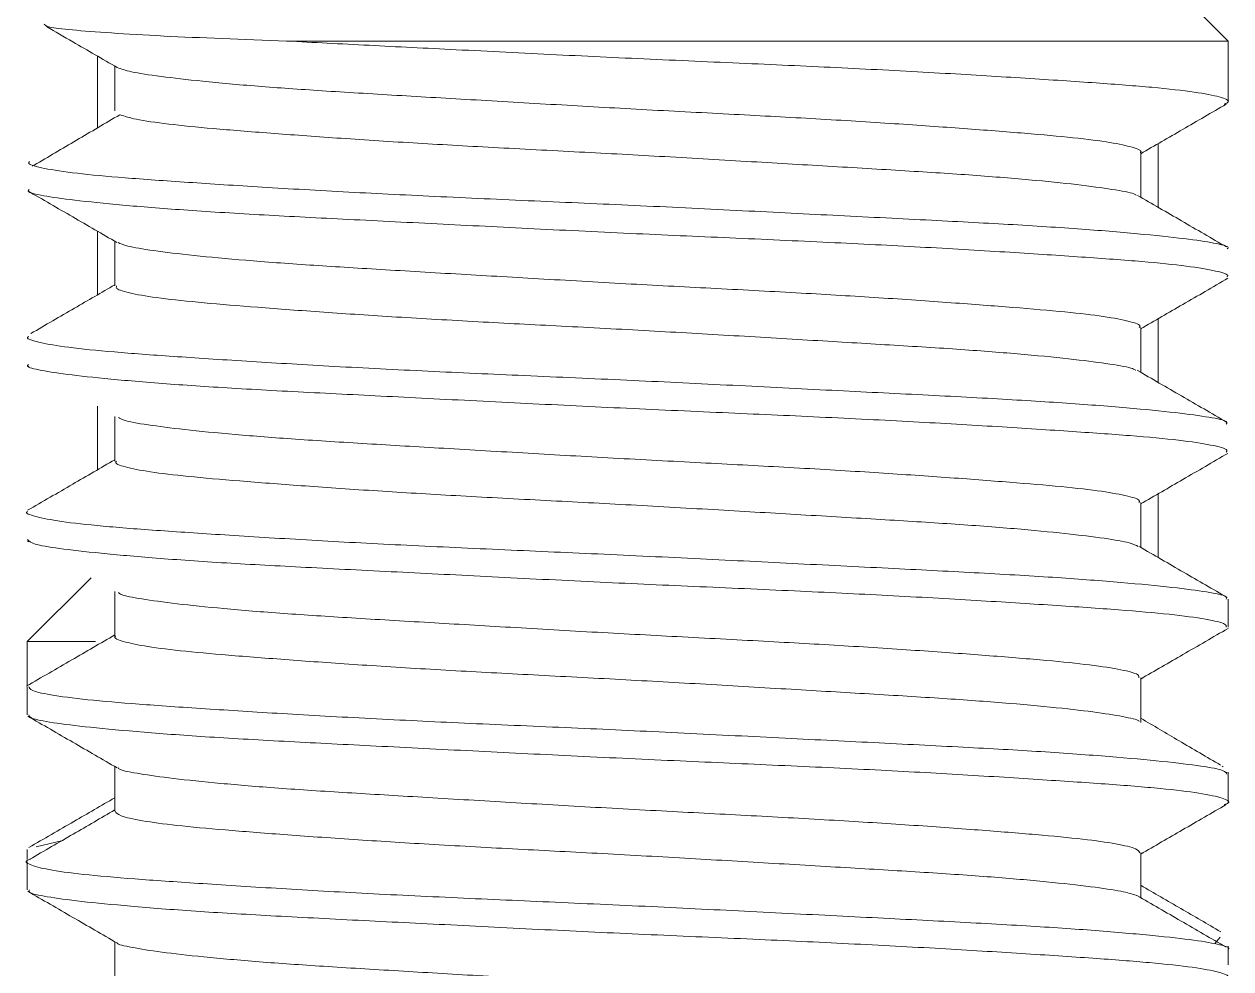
# Model space of a CAD drawing. Extents: x -976302 to -776254, y 5665 to 231437.
# Drawn here: x -798546.8 to -798486.2, y 82167 to 82214.6 of the extents above; entities that cross this region are included whole.
import ezdxf

# ---------------------------------------------------------------- set-up
doc = ezdxf.new("R2010")
doc.units = 0
doc.header["$LTSCALE"] = 1000
doc.header["$MEASUREMENT"] = 0

# ---------------------------------------------------------------- blocks, each defined once
blk = doc.blocks.new('*U19')
at = {"color": 7, "linetype": 'Continuous', "lineweight": 15}
for p, q in [((-15792.638, -17291.184), (-15793.332, -17291.879)), ((-15792.638, -17291.184), (-15793.332, -17291.879)), ((-15793.332, -17291.879), (-15793.332, -17292.483)), ((-15793.332, -17291.879), (-15793.332, -17292.483)), ((-15783.992, -17291.879), (-15793.332, -17291.879)), ((-15782.115, -17292.742), (-15782.115, -17292.028)), ((-15782.115, -17292.742), (-15782.115, -17292.028)), ((-15782.288, -17292.572), (-15782.288, -17292.129)), ((-15782.288, -17292.572), (-15782.288, -17292.129)), ((-15792.638, -17292.897), (-15792.638, -17293.529)), ((-15792.638, -17292.897), (-15792.638, -17293.529)), ((-15792.464, -17292.985), (-15792.464, -17293.428)), ((-15792.464, -17292.985), (-15792.464, -17293.428)), ((-15781.469, -17293.121), (-15781.482, -17293.114)), ((-15781.469, -17293.121), (-15781.482, -17293.114)), ((-15782.115, -17294.399), (-15782.115, -17293.765)), ((-15782.115, -17294.399), (-15782.115, -17293.765)), ((-15782.288, -17294.309), (-15782.288, -17293.866)), ((-15782.288, -17294.309), (-15782.288, -17293.866)), ((-15792.638, -17294.634), (-15792.638, -17295.266)), ((-15792.638, -17294.634), (-15792.638, -17295.266)), ((-15792.464, -17294.722), (-15792.464, -17295.166)), ((-15792.464, -17294.722), (-15792.464, -17295.166)), ((-15781.437, -17295.11), (-15781.423, -17295.102)), ((-15781.437, -17295.11), (-15781.423, -17295.102)), ((-15782.115, -17296.134), (-15782.115, -17295.503)), ((-15782.115, -17296.134), (-15782.115, -17295.503)), ((-15782.288, -17296.046), (-15782.288, -17295.603)), ((-15782.288, -17296.046), (-15782.288, -17295.603)), ((-15792.638, -17296.371), (-15792.638, -17297.003)), ((-15792.638, -17296.371), (-15792.638, -17297.003)), ((-15792.464, -17296.459), (-15792.464, -17296.903)), ((-15792.464, -17296.459), (-15792.464, -17296.903)), ((-15781.436, -17296.847), (-15781.422, -17296.838)), ((-15781.436, -17296.847), (-15781.422, -17296.838)), ((-15781.42, -17297.838), (-15782.053, -17297.204)), ((-15781.42, -17297.838), (-15782.053, -17297.204)), ((-15793.332, -17297.417), (-15793.332, -17297.695)), ((-15793.332, -17297.417), (-15793.332, -17297.695)), ((-15782.288, -17297.783), (-15782.288, -17297.34)), ((-15782.288, -17297.783), (-15782.288, -17297.34)), ((-15782.098, -17297.838), (-15781.42, -17297.838)), ((-15781.42, -17298.275), (-15781.42, -17297.838)), ((-15781.42, -17298.275), (-15781.42, -17297.838)), ((-15792.464, -17298.197), (-15792.464, -17298.64)), ((-15792.464, -17298.197), (-15792.464, -17298.64)), ((-15792.464, -17298.209), (-15792.464, -17298.531)), ((-15792.464, -17298.209), (-15792.464, -17298.531)), ((-15781.42, -17298.563), (-15781.42, -17298.285)), ((-15781.42, -17298.563), (-15781.42, -17298.285)), ((-15793.271, -17299.073), (-15793.283, -17299.08)), ((-15793.271, -17299.073), (-15793.283, -17299.08)), ((-15782.288, -17299.52), (-15782.288, -17299.078)), ((-15782.288, -17299.52), (-15782.288, -17299.078)), ((-15793.333, -17299.134), (-15793.333, -17299.309)), ((-15793.333, -17299.134), (-15793.333, -17299.309)), ((-15793.332, -17299.154), (-15793.332, -17299.432)), ((-15793.332, -17299.154), (-15793.332, -17299.432)), ((-15793.317, -17299.134), (-15793.32, -17299.136)), ((-15793.317, -17299.134), (-15793.32, -17299.136)), ((-15781.758, -17299.816), (-15781.508, -17299.873)), ((-15781.758, -17299.816), (-15781.508, -17299.873)), ((-15792.464, -17299.934), (-15792.464, -17300.378)), ((-15792.464, -17299.934), (-15792.464, -17300.378)), ((-15792.464, -17299.946), (-15792.464, -17300.267)), ((-15792.464, -17299.946), (-15792.464, -17300.267)), ((-15781.42, -17299.999), (-15781.42, -17299.9)), ((-15781.42, -17299.999), (-15781.42, -17299.9)), ((-15781.42, -17300.301), (-15781.42, -17300.022)), ((-15781.42, -17300.301), (-15781.42, -17300.022)), ((-15793.252, -17300.77), (-15793.204, -17300.829)), ((-15793.252, -17300.77), (-15793.204, -17300.829)), ((-15793.333, -17300.86), (-15793.333, -17301.046)), ((-15793.333, -17300.86), (-15793.333, -17301.046)), ((-15782.288, -17301.258), (-15782.288, -17300.815)), ((-15782.288, -17301.258), (-15782.288, -17300.815))]:
    blk.add_line(p, q, dxfattribs=at)
for points, knots in [([(-15783.992, -17291.879), (-15783.559, -17291.863), (-15782.879, -17291.838), (-15782.229, -17291.798), (-15781.845, -17291.769), (-15781.608, -17291.741), (-15781.595, -17291.721), (-15781.588, -17291.712)], [0, 0, 0, 0, 0.300337, 0.47242, 0.649418, 0.822754, 1, 1, 1, 1]), ([(-15783.992, -17291.879), (-15783.559, -17291.863), (-15782.879, -17291.838), (-15782.229, -17291.798), (-15781.845, -17291.769), (-15781.608, -17291.741), (-15781.595, -17291.721), (-15781.588, -17291.712)], [0, 0, 0, 0, 0.300337, 0.47242, 0.649418, 0.822754, 1, 1, 1, 1]), ([(-15782.311, -17292.142), (-15782.165, -17292.057), (-15781.931, -17291.922), (-15781.697, -17291.786), (-15781.61, -17291.735)], [0, 0, 0, 0, 0.6254405, 1, 1, 1, 1]), ([(-15782.311, -17292.142), (-15782.165, -17292.057), (-15781.931, -17291.922), (-15781.697, -17291.786), (-15781.61, -17291.735)], [0, 0, 0, 0, 0.6254405, 1, 1, 1, 1]), ([(-15793.293, -17292.505), (-15793.31, -17292.498), (-15793.363, -17292.475), (-15793.268, -17292.434), (-15793.019, -17292.385), (-15792.604, -17292.338), (-15792.037, -17292.295), (-15791.344, -17292.249), (-15790.531, -17292.199), (-15789.635, -17292.151), (-15788.667, -17292.106), (-15787.671, -17292.063), (-15786.658, -17292.015), (-15785.697, -17291.966), (-15784.79, -17291.921), (-15784.26, -17291.893), (-15783.992, -17291.879)], [0, 0, 0, 0, 0.03604, 0.111967, 0.185757, 0.261686, 0.335485, 0.411425, 0.485213, 0.561139, 0.634945, 0.710892, 0.784679, 0.860604, 0.929439, 1, 1, 1, 1]), ([(-15793.293, -17292.505), (-15793.31, -17292.498), (-15793.363, -17292.475), (-15793.268, -17292.434), (-15793.019, -17292.385), (-15792.604, -17292.338), (-15792.037, -17292.295), (-15791.344, -17292.249), (-15790.531, -17292.199), (-15789.635, -17292.151), (-15788.667, -17292.106), (-15787.671, -17292.063), (-15786.658, -17292.015), (-15785.697, -17291.966), (-15784.79, -17291.921), (-15784.26, -17291.893), (-15783.992, -17291.879)], [0, 0, 0, 0, 0.03604, 0.111967, 0.185757, 0.261686, 0.335485, 0.411425, 0.485213, 0.561139, 0.634945, 0.710892, 0.784679, 0.860604, 0.929439, 1, 1, 1, 1]), ([(-15792.46, -17292.985), (-15792.461, -17292.984), (-15792.485, -17292.968), (-15792.395, -17292.933), (-15792.181, -17292.884), (-15791.816, -17292.838), (-15791.326, -17292.794), (-15790.727, -17292.748), (-15790.027, -17292.698), (-15789.258, -17292.651), (-15788.428, -17292.606), (-15787.576, -17292.562), (-15786.71, -17292.513), (-15785.872, -17292.464), (-15785.068, -17292.417), (-15784.337, -17292.373), (-15783.687, -17292.328), (-15783.146, -17292.278), (-15782.724, -17292.23), (-15782.429, -17292.185), (-15782.351, -17292.156), (-15782.312, -17292.142)], [0, 0, 0, 0, 0.003469, 0.059689, 0.114328, 0.170552, 0.225196, 0.281426, 0.336062, 0.392282, 0.446933, 0.503169, 0.557803, 0.614021, 0.668671, 0.724906, 0.779544, 0.835766, 0.890407, 0.946633, 1, 1, 1, 1]), ([(-15792.46, -17292.985), (-15792.461, -17292.984), (-15792.485, -17292.968), (-15792.395, -17292.933), (-15792.181, -17292.884), (-15791.816, -17292.838), (-15791.326, -17292.794), (-15790.727, -17292.748), (-15790.027, -17292.698), (-15789.258, -17292.651), (-15788.428, -17292.606), (-15787.576, -17292.562), (-15786.71, -17292.513), (-15785.872, -17292.464), (-15785.068, -17292.417), (-15784.337, -17292.373), (-15783.687, -17292.328), (-15783.146, -17292.278), (-15782.724, -17292.23), (-15782.429, -17292.185), (-15782.351, -17292.156), (-15782.312, -17292.142)], [0, 0, 0, 0, 0.003469, 0.059689, 0.114328, 0.170552, 0.225196, 0.281426, 0.336062, 0.392282, 0.446933, 0.503169, 0.557803, 0.614021, 0.668671, 0.724906, 0.779544, 0.835766, 0.890407, 0.946633, 1, 1, 1, 1]), ([(-15793.313, -17292.505), (-15793.169, -17292.589), (-15792.886, -17292.753), (-15792.603, -17292.917), (-15792.464, -17292.997)], [0, 0, 0, 0, 0.509786, 1, 1, 1, 1]), ([(-15793.313, -17292.505), (-15793.169, -17292.589), (-15792.886, -17292.753), (-15792.603, -17292.917), (-15792.464, -17292.997)], [0, 0, 0, 0, 0.509786, 1, 1, 1, 1]), ([(-15782.342, -17292.611), (-15782.387, -17292.626), (-15782.483, -17292.657), (-15782.801, -17292.703), (-15783.249, -17292.748), (-15783.813, -17292.792), (-15784.483, -17292.842), (-15785.229, -17292.89), (-15786.043, -17292.936), (-15786.888, -17292.979), (-15787.754, -17293.026), (-15788.602, -17293.076), (-15789.423, -17293.124), (-15790.178, -17293.169), (-15790.86, -17293.213), (-15791.436, -17293.261), (-15791.905, -17293.31), (-15792.228, -17293.357), (-15792.4, -17293.389), (-15792.417, -17293.407), (-15792.42, -17293.41)], [0, 0, 0, 0, 0.053137, 0.1123935, 0.1699958, 0.2292694, 0.2868571, 0.3461137, 0.4037183, 0.4629946, 0.5205807, 0.5798364, 0.6374331, 0.6967004, 0.7542924, 0.8135548, 0.871145, 0.9304045, 0.9880028, 1, 1, 1, 1]), ([(-15782.342, -17292.611), (-15782.387, -17292.626), (-15782.483, -17292.657), (-15782.801, -17292.703), (-15783.249, -17292.748), (-15783.813, -17292.792), (-15784.483, -17292.842), (-15785.229, -17292.89), (-15786.043, -17292.936), (-15786.888, -17292.979), (-15787.754, -17293.026), (-15788.602, -17293.076), (-15789.423, -17293.124), (-15790.178, -17293.169), (-15790.86, -17293.213), (-15791.436, -17293.261), (-15791.905, -17293.31), (-15792.228, -17293.357), (-15792.4, -17293.389), (-15792.417, -17293.407), (-15792.42, -17293.41)], [0, 0, 0, 0, 0.053137, 0.1123935, 0.1699958, 0.2292694, 0.2868571, 0.3461137, 0.4037183, 0.4629946, 0.5205807, 0.5798364, 0.6374331, 0.6967004, 0.7542924, 0.8135548, 0.871145, 0.9304045, 0.9880028, 1, 1, 1, 1]), ([(-15781.488, -17293.11), (-15781.628, -17293.028), (-15781.911, -17292.861), (-15782.194, -17292.695), (-15782.337, -17292.611)], [0, 0, 0, 0, 0.494327, 1, 1, 1, 1]), ([(-15781.488, -17293.11), (-15781.628, -17293.028), (-15781.911, -17292.861), (-15782.194, -17292.695), (-15782.337, -17292.611)], [0, 0, 0, 0, 0.494327, 1, 1, 1, 1]), ([(-15781.441, -17293.073), (-15781.436, -17293.08), (-15781.42, -17293.102), (-15781.573, -17293.144), (-15781.887, -17293.191), (-15782.372, -17293.237), (-15782.991, -17293.28), (-15783.742, -17293.329), (-15784.588, -17293.378), (-15785.522, -17293.424), (-15786.5, -17293.468), (-15787.513, -17293.513), (-15788.511, -17293.562), (-15789.487, -17293.612), (-15790.394, -17293.657), (-15791.223, -17293.701), (-15791.936, -17293.747), (-15792.524, -17293.798), (-15792.965, -17293.845), (-15793.235, -17293.89), (-15793.351, -17293.92), (-15793.325, -17293.939), (-15793.321, -17293.942)], [0, 0, 0, 0, 0.023776, 0.07675, 0.13126, 0.184251, 0.238779, 0.291756, 0.346268, 0.399256, 0.45378, 0.506756, 0.561267, 0.614247, 0.668762, 0.721744, 0.776264, 0.82924, 0.883752, 0.93674, 0.991265, 1, 1, 1, 1]), ([(-15781.441, -17293.073), (-15781.436, -17293.08), (-15781.42, -17293.102), (-15781.573, -17293.144), (-15781.887, -17293.191), (-15782.372, -17293.237), (-15782.991, -17293.28), (-15783.742, -17293.329), (-15784.588, -17293.378), (-15785.522, -17293.424), (-15786.5, -17293.468), (-15787.513, -17293.513), (-15788.511, -17293.562), (-15789.487, -17293.612), (-15790.394, -17293.657), (-15791.223, -17293.701), (-15791.936, -17293.747), (-15792.524, -17293.798), (-15792.965, -17293.845), (-15793.235, -17293.89), (-15793.351, -17293.92), (-15793.325, -17293.939), (-15793.321, -17293.942)], [0, 0, 0, 0, 0.023776, 0.07675, 0.13126, 0.184251, 0.238779, 0.291756, 0.346268, 0.399256, 0.45378, 0.506756, 0.561267, 0.614247, 0.668762, 0.721744, 0.776264, 0.82924, 0.883752, 0.93674, 0.991265, 1, 1, 1, 1]), ([(-15793.317, -17294.22), (-15793.322, -17294.217), (-15793.347, -17294.198), (-15793.224, -17294.16), (-15792.947, -17294.112), (-15792.494, -17294.066), (-15791.904, -17294.023), (-15791.178, -17293.975), (-15790.352, -17293.926), (-15789.432, -17293.879), (-15788.463, -17293.835), (-15787.454, -17293.791), (-15786.452, -17293.742), (-15785.467, -17293.692), (-15784.545, -17293.646), (-15783.695, -17293.602), (-15782.958, -17293.556), (-15782.34, -17293.506), (-15781.868, -17293.458), (-15781.56, -17293.413), (-15781.416, -17293.38), (-15781.434, -17293.357), (-15781.439, -17293.351)], [0, 0, 0, 0, 0.012376, 0.065351, 0.11986, 0.172852, 0.227382, 0.280358, 0.334871, 0.387856, 0.442378, 0.495355, 0.549868, 0.602845, 0.657357, 0.710343, 0.764865, 0.817842, 0.872353, 0.925343, 0.97987, 1, 1, 1, 1]), ([(-15793.317, -17294.22), (-15793.322, -17294.217), (-15793.347, -17294.198), (-15793.224, -17294.16), (-15792.947, -17294.112), (-15792.494, -17294.066), (-15791.904, -17294.023), (-15791.178, -17293.975), (-15790.352, -17293.926), (-15789.432, -17293.879), (-15788.463, -17293.835), (-15787.454, -17293.791), (-15786.452, -17293.742), (-15785.467, -17293.692), (-15784.545, -17293.646), (-15783.695, -17293.602), (-15782.958, -17293.556), (-15782.34, -17293.506), (-15781.868, -17293.458), (-15781.56, -17293.413), (-15781.416, -17293.38), (-15781.434, -17293.357), (-15781.439, -17293.351)], [0, 0, 0, 0, 0.012376, 0.065351, 0.11986, 0.172852, 0.227382, 0.280358, 0.334871, 0.387856, 0.442378, 0.495355, 0.549868, 0.602845, 0.657357, 0.710343, 0.764865, 0.817842, 0.872353, 0.925343, 0.97987, 1, 1, 1, 1]), ([(-15782.309, -17293.878), (-15782.163, -17293.793), (-15781.868, -17293.622), (-15781.573, -17293.451), (-15781.424, -17293.365)], [0, 0, 0, 0, 0.495038, 1, 1, 1, 1]), ([(-15782.309, -17293.878), (-15782.163, -17293.793), (-15781.868, -17293.622), (-15781.573, -17293.451), (-15781.424, -17293.365)], [0, 0, 0, 0, 0.495038, 1, 1, 1, 1]), ([(-15792.432, -17293.41), (-15792.578, -17293.494), (-15792.872, -17293.665), (-15793.167, -17293.836), (-15793.316, -17293.922)], [0, 0, 0, 0, 0.494809, 1, 1, 1, 1]), ([(-15792.432, -17293.41), (-15792.578, -17293.494), (-15792.872, -17293.665), (-15793.167, -17293.836), (-15793.316, -17293.922)], [0, 0, 0, 0, 0.494809, 1, 1, 1, 1]), ([(-15792.449, -17294.722), (-15792.453, -17294.718), (-15792.474, -17294.698), (-15792.364, -17294.66), (-15792.121, -17294.612), (-15791.728, -17294.566), (-15791.219, -17294.523), (-15790.594, -17294.475), (-15789.884, -17294.426), (-15789.096, -17294.379), (-15788.266, -17294.335), (-15787.403, -17294.29), (-15786.547, -17294.241), (-15785.707, -17294.192), (-15784.922, -17294.146), (-15784.2, -17294.101), (-15783.575, -17294.056), (-15783.051, -17294.006), (-15782.659, -17293.958), (-15782.401, -17293.916), (-15782.345, -17293.89), (-15782.32, -17293.878)], [0, 0, 0, 0, 0.015072, 0.069613, 0.125735, 0.180297, 0.236443, 0.290987, 0.347113, 0.401668, 0.457806, 0.51235, 0.568475, 0.623022, 0.679149, 0.733703, 0.78984, 0.844384, 0.900508, 0.955068, 1, 1, 1, 1]), ([(-15792.449, -17294.722), (-15792.453, -17294.718), (-15792.474, -17294.698), (-15792.364, -17294.66), (-15792.121, -17294.612), (-15791.728, -17294.566), (-15791.219, -17294.523), (-15790.594, -17294.475), (-15789.884, -17294.426), (-15789.096, -17294.379), (-15788.266, -17294.335), (-15787.403, -17294.29), (-15786.547, -17294.241), (-15785.707, -17294.192), (-15784.922, -17294.146), (-15784.2, -17294.101), (-15783.575, -17294.056), (-15783.051, -17294.006), (-15782.659, -17293.958), (-15782.401, -17293.916), (-15782.345, -17293.89), (-15782.32, -17293.878)], [0, 0, 0, 0, 0.015072, 0.069613, 0.125735, 0.180297, 0.236443, 0.290987, 0.347113, 0.401668, 0.457806, 0.51235, 0.568475, 0.623022, 0.679149, 0.733703, 0.78984, 0.844384, 0.900508, 0.955068, 1, 1, 1, 1]), ([(-15793.329, -17294.233), (-15793.18, -17294.32), (-15792.891, -17294.487), (-15792.603, -17294.654), (-15792.464, -17294.735)], [0, 0, 0, 0, 0.517052, 1, 1, 1, 1]), ([(-15793.329, -17294.233), (-15793.18, -17294.32), (-15792.891, -17294.487), (-15792.603, -17294.654), (-15792.464, -17294.735)], [0, 0, 0, 0, 0.517052, 1, 1, 1, 1]), ([(-15782.306, -17294.309), (-15782.303, -17294.317), (-15782.295, -17294.341), (-15782.44, -17294.384), (-15782.727, -17294.431), (-15783.15, -17294.476), (-15783.696, -17294.521), (-15784.342, -17294.569), (-15785.08, -17294.618), (-15785.877, -17294.664), (-15786.724, -17294.708), (-15787.582, -17294.753), (-15788.441, -17294.803), (-15789.263, -17294.852), (-15790.038, -17294.898), (-15790.731, -17294.941), (-15791.334, -17294.989), (-15791.821, -17295.038), (-15792.177, -17295.085), (-15792.377, -17295.12), (-15792.406, -17295.141), (-15792.414, -17295.147)], [0, 0, 0, 0, 0.0297082, 0.0862917, 0.1412929, 0.1978896, 0.2528837, 0.3094728, 0.3644669, 0.4210554, 0.4760548, 0.5326498, 0.5876384, 0.6442203, 0.6992298, 0.7558357, 0.8108271, 0.8674126, 0.9224145, 0.9790122, 1, 1, 1, 1]), ([(-15782.306, -17294.309), (-15782.303, -17294.317), (-15782.295, -17294.341), (-15782.44, -17294.384), (-15782.727, -17294.431), (-15783.15, -17294.476), (-15783.696, -17294.521), (-15784.342, -17294.569), (-15785.08, -17294.618), (-15785.877, -17294.664), (-15786.724, -17294.708), (-15787.582, -17294.753), (-15788.441, -17294.803), (-15789.263, -17294.852), (-15790.038, -17294.898), (-15790.731, -17294.941), (-15791.334, -17294.989), (-15791.821, -17295.038), (-15792.177, -17295.085), (-15792.377, -17295.12), (-15792.406, -17295.141), (-15792.414, -17295.147)], [0, 0, 0, 0, 0.0297082, 0.0862917, 0.1412929, 0.1978896, 0.2528837, 0.3094728, 0.3644669, 0.4210554, 0.4760548, 0.5326498, 0.5876384, 0.6442203, 0.6992298, 0.7558357, 0.8108271, 0.8674126, 0.9224145, 0.9790122, 1, 1, 1, 1]), ([(-15781.456, -17294.781), (-15781.6, -17294.697), (-15781.878, -17294.536), (-15782.155, -17294.375), (-15782.288, -17294.298)], [0, 0, 0, 0, 0.520808, 1, 1, 1, 1]), ([(-15781.456, -17294.781), (-15781.6, -17294.697), (-15781.878, -17294.536), (-15782.155, -17294.375), (-15782.288, -17294.298)], [0, 0, 0, 0, 0.520808, 1, 1, 1, 1]), ([(-15781.434, -17294.81), (-15781.429, -17294.814), (-15781.405, -17294.832), (-15781.527, -17294.87), (-15781.807, -17294.919), (-15782.256, -17294.964), (-15782.852, -17295.008), (-15783.571, -17295.055), (-15784.406, -17295.105), (-15785.317, -17295.152), (-15786.295, -17295.196), (-15787.295, -17295.24), (-15788.306, -17295.289), (-15789.282, -17295.339), (-15790.213, -17295.385), (-15791.054, -17295.429), (-15791.799, -17295.475), (-15792.41, -17295.524), (-15792.886, -17295.573), (-15793.191, -17295.617), (-15793.336, -17295.651), (-15793.317, -17295.673), (-15793.312, -17295.679)], [0, 0, 0, 0, 0.011689, 0.0662, 0.119181, 0.173697, 0.226679, 0.281197, 0.334174, 0.388686, 0.441674, 0.496198, 0.549173, 0.603684, 0.656673, 0.711201, 0.764178, 0.818691, 0.871673, 0.926191, 0.97917, 1, 1, 1, 1]), ([(-15781.434, -17294.81), (-15781.429, -17294.814), (-15781.405, -17294.832), (-15781.527, -17294.87), (-15781.807, -17294.919), (-15782.256, -17294.964), (-15782.852, -17295.008), (-15783.571, -17295.055), (-15784.406, -17295.105), (-15785.317, -17295.152), (-15786.295, -17295.196), (-15787.295, -17295.24), (-15788.306, -17295.289), (-15789.282, -17295.339), (-15790.213, -17295.385), (-15791.054, -17295.429), (-15791.799, -17295.475), (-15792.41, -17295.524), (-15792.886, -17295.573), (-15793.191, -17295.617), (-15793.336, -17295.651), (-15793.317, -17295.673), (-15793.312, -17295.679)], [0, 0, 0, 0, 0.011689, 0.0662, 0.119181, 0.173697, 0.226679, 0.281197, 0.334174, 0.388686, 0.441674, 0.496198, 0.549173, 0.603684, 0.656673, 0.711201, 0.764178, 0.818691, 0.871673, 0.926191, 0.97917, 1, 1, 1, 1]), ([(-15793.312, -17295.957), (-15793.317, -17295.951), (-15793.333, -17295.929), (-15793.181, -17295.887), (-15792.863, -17295.839), (-15792.384, -17295.794), (-15791.759, -17295.751), (-15791.015, -17295.702), (-15790.161, -17295.653), (-15789.236, -17295.607), (-15788.249, -17295.563), (-15787.246, -17295.518), (-15786.238, -17295.468), (-15785.271, -17295.419), (-15784.355, -17295.373), (-15783.533, -17295.33), (-15782.814, -17295.283), (-15782.231, -17295.233), (-15781.786, -17295.186), (-15781.518, -17295.141), (-15781.402, -17295.111), (-15781.428, -17295.092), (-15781.432, -17295.089)], [0, 0, 0, 0, 0.022938, 0.077449, 0.130432, 0.184951, 0.237931, 0.292447, 0.345424, 0.399938, 0.452922, 0.507444, 0.560418, 0.614928, 0.667919, 0.722449, 0.775425, 0.829938, 0.882922, 0.937443, 0.99042, 1, 1, 1, 1]), ([(-15793.312, -17295.957), (-15793.317, -17295.951), (-15793.333, -17295.929), (-15793.181, -17295.887), (-15792.863, -17295.839), (-15792.384, -17295.794), (-15791.759, -17295.751), (-15791.015, -17295.702), (-15790.161, -17295.653), (-15789.236, -17295.607), (-15788.249, -17295.563), (-15787.246, -17295.518), (-15786.238, -17295.468), (-15785.271, -17295.419), (-15784.355, -17295.373), (-15783.533, -17295.33), (-15782.814, -17295.283), (-15782.231, -17295.233), (-15781.786, -17295.186), (-15781.518, -17295.141), (-15781.402, -17295.111), (-15781.428, -17295.092), (-15781.432, -17295.089)], [0, 0, 0, 0, 0.022938, 0.077449, 0.130432, 0.184951, 0.237931, 0.292447, 0.345424, 0.399938, 0.452922, 0.507444, 0.560418, 0.614928, 0.667919, 0.722449, 0.775425, 0.829938, 0.882922, 0.937443, 0.99042, 1, 1, 1, 1]), ([(-15792.43, -17295.146), (-15792.576, -17295.231), (-15792.871, -17295.402), (-15793.167, -17295.573), (-15793.316, -17295.66)], [0, 0, 0, 0, 0.494715, 1, 1, 1, 1]), ([(-15792.43, -17295.146), (-15792.576, -17295.231), (-15792.871, -17295.402), (-15793.167, -17295.573), (-15793.316, -17295.66)], [0, 0, 0, 0, 0.494715, 1, 1, 1, 1]), ([(-15792.446, -17296.459), (-15792.45, -17296.452), (-15792.462, -17296.429), (-15792.329, -17296.388), (-15792.053, -17296.34), (-15791.64, -17296.295), (-15791.103, -17296.251), (-15790.464, -17296.203), (-15789.732, -17296.154), (-15788.94, -17296.107), (-15788.095, -17296.063), (-15787.238, -17296.018), (-15786.377, -17295.968), (-15785.552, -17295.92), (-15784.772, -17295.874), (-15784.072, -17295.83), (-15783.461, -17295.783), (-15782.965, -17295.734), (-15782.597, -17295.686), (-15782.376, -17295.648), (-15782.339, -17295.624), (-15782.325, -17295.615)], [0, 0, 0, 0, 0.025116, 0.081228, 0.135769, 0.191892, 0.246428, 0.302545, 0.35708, 0.413196, 0.467737, 0.523861, 0.578391, 0.634501, 0.689052, 0.745185, 0.799718, 0.855831, 0.910373, 0.966498, 1, 1, 1, 1]), ([(-15792.446, -17296.459), (-15792.45, -17296.452), (-15792.462, -17296.429), (-15792.329, -17296.388), (-15792.053, -17296.34), (-15791.64, -17296.295), (-15791.103, -17296.251), (-15790.464, -17296.203), (-15789.732, -17296.154), (-15788.94, -17296.107), (-15788.095, -17296.063), (-15787.238, -17296.018), (-15786.377, -17295.968), (-15785.552, -17295.92), (-15784.772, -17295.874), (-15784.072, -17295.83), (-15783.461, -17295.783), (-15782.965, -17295.734), (-15782.597, -17295.686), (-15782.376, -17295.648), (-15782.339, -17295.624), (-15782.325, -17295.615)], [0, 0, 0, 0, 0.025116, 0.081228, 0.135769, 0.191892, 0.246428, 0.302545, 0.35708, 0.413196, 0.467737, 0.523861, 0.578391, 0.634501, 0.689052, 0.745185, 0.799718, 0.855831, 0.910373, 0.966498, 1, 1, 1, 1]), ([(-15793.329, -17295.97), (-15793.18, -17296.057), (-15792.892, -17296.224), (-15792.603, -17296.391), (-15792.464, -17296.472)], [0, 0, 0, 0, 0.5168067, 1, 1, 1, 1]), ([(-15793.329, -17295.97), (-15793.18, -17296.057), (-15792.892, -17296.224), (-15792.603, -17296.391), (-15792.464, -17296.472)], [0, 0, 0, 0, 0.5168067, 1, 1, 1, 1]), ([(-15782.305, -17296.046), (-15782.301, -17296.052), (-15782.283, -17296.072), (-15782.402, -17296.112), (-15782.657, -17296.159), (-15783.059, -17296.205), (-15783.578, -17296.249), (-15784.211, -17296.297), (-15784.927, -17296.346), (-15785.72, -17296.393), (-15786.553, -17296.437), (-15787.417, -17296.482), (-15788.272, -17296.531), (-15789.109, -17296.58), (-15789.889, -17296.626), (-15790.605, -17296.67), (-15791.222, -17296.716), (-15791.737, -17296.766), (-15792.119, -17296.813), (-15792.368, -17296.855), (-15792.417, -17296.883), (-15792.44, -17296.895)], [0, 0, 0, 0, 0.019304, 0.073534, 0.129336, 0.183587, 0.239413, 0.293646, 0.349452, 0.403697, 0.459516, 0.513748, 0.569554, 0.62379, 0.679598, 0.73384, 0.789656, 0.843889, 0.899694, 0.953942, 1, 1, 1, 1]), ([(-15782.305, -17296.046), (-15782.301, -17296.052), (-15782.283, -17296.072), (-15782.402, -17296.112), (-15782.657, -17296.159), (-15783.059, -17296.205), (-15783.578, -17296.249), (-15784.211, -17296.297), (-15784.927, -17296.346), (-15785.72, -17296.393), (-15786.553, -17296.437), (-15787.417, -17296.482), (-15788.272, -17296.531), (-15789.109, -17296.58), (-15789.889, -17296.626), (-15790.605, -17296.67), (-15791.222, -17296.716), (-15791.737, -17296.766), (-15792.119, -17296.813), (-15792.368, -17296.855), (-15792.417, -17296.883), (-15792.44, -17296.895)], [0, 0, 0, 0, 0.019304, 0.073534, 0.129336, 0.183587, 0.239413, 0.293646, 0.349452, 0.403697, 0.459516, 0.513748, 0.569554, 0.62379, 0.679598, 0.73384, 0.789656, 0.843889, 0.899694, 0.953942, 1, 1, 1, 1]), ([(-15781.422, -17296.535), (-15781.572, -17296.449), (-15781.86, -17296.282), (-15782.149, -17296.114), (-15782.288, -17296.033)], [0, 0, 0, 0, 0.517327, 1, 1, 1, 1]), ([(-15781.422, -17296.535), (-15781.572, -17296.449), (-15781.86, -17296.282), (-15782.149, -17296.114), (-15782.288, -17296.033)], [0, 0, 0, 0, 0.517327, 1, 1, 1, 1]), ([(-15781.421, -17296.547), (-15781.421, -17296.548), (-15781.393, -17296.563), (-15781.492, -17296.597), (-15781.73, -17296.646), (-15782.152, -17296.693), (-15782.713, -17296.736), (-15783.413, -17296.782), (-15784.219, -17296.832), (-15785.123, -17296.88), (-15786.082, -17296.924), (-15787.087, -17296.968), (-15788.091, -17297.016), (-15789.084, -17297.066), (-15790.019, -17297.113), (-15790.888, -17297.157), (-15791.649, -17297.202), (-15792.295, -17297.251), (-15792.797, -17297.3), (-15793.142, -17297.346), (-15793.321, -17297.382), (-15793.315, -17297.407), (-15793.313, -17297.417)], [0, 0, 0, 0, 0.001148, 0.054122, 0.10863, 0.16162, 0.216147, 0.269123, 0.323635, 0.376616, 0.431134, 0.484111, 0.538624, 0.591598, 0.646108, 0.699095, 0.753619, 0.806594, 0.861105, 0.914093, 0.968619, 1, 1, 1, 1]), ([(-15781.421, -17296.547), (-15781.421, -17296.548), (-15781.393, -17296.563), (-15781.492, -17296.597), (-15781.73, -17296.646), (-15782.152, -17296.693), (-15782.713, -17296.736), (-15783.413, -17296.782), (-15784.219, -17296.832), (-15785.123, -17296.88), (-15786.082, -17296.924), (-15787.087, -17296.968), (-15788.091, -17297.016), (-15789.084, -17297.066), (-15790.019, -17297.113), (-15790.888, -17297.157), (-15791.649, -17297.202), (-15792.295, -17297.251), (-15792.797, -17297.3), (-15793.142, -17297.346), (-15793.321, -17297.382), (-15793.315, -17297.407), (-15793.313, -17297.417)], [0, 0, 0, 0, 0.001148, 0.054122, 0.10863, 0.16162, 0.216147, 0.269123, 0.323635, 0.376616, 0.431134, 0.484111, 0.538624, 0.591598, 0.646108, 0.699095, 0.753619, 0.806594, 0.861105, 0.914093, 0.968619, 1, 1, 1, 1]), ([(-15793.312, -17297.695), (-15793.313, -17297.684), (-15793.316, -17297.659), (-15793.127, -17297.614), (-15792.776, -17297.567), (-15792.261, -17297.522), (-15791.615, -17297.478), (-15790.84, -17297.429), (-15789.975, -17297.38), (-15789.028, -17297.334), (-15788.042, -17297.291), (-15787.028, -17297.245), (-15786.034, -17297.195), (-15785.069, -17297.146), (-15784.177, -17297.101), (-15783.369, -17297.058), (-15782.682, -17297.01), (-15782.122, -17296.96), (-15781.719, -17296.914), (-15781.465, -17296.871), (-15781.437, -17296.841), (-15781.423, -17296.826)], [0, 0, 0, 0, 0.035028, 0.088002, 0.142511, 0.195498, 0.250023, 0.302998, 0.357508, 0.410496, 0.465021, 0.517995, 0.572504, 0.625485, 0.680001, 0.73298, 0.787495, 0.840471, 0.894982, 0.947966, 1, 1, 1, 1]), ([(-15793.312, -17297.695), (-15793.313, -17297.684), (-15793.316, -17297.659), (-15793.127, -17297.614), (-15792.776, -17297.567), (-15792.261, -17297.522), (-15791.615, -17297.478), (-15790.84, -17297.429), (-15789.975, -17297.38), (-15789.028, -17297.334), (-15788.042, -17297.291), (-15787.028, -17297.245), (-15786.034, -17297.195), (-15785.069, -17297.146), (-15784.177, -17297.101), (-15783.369, -17297.058), (-15782.682, -17297.01), (-15782.122, -17296.96), (-15781.719, -17296.914), (-15781.465, -17296.871), (-15781.437, -17296.841), (-15781.423, -17296.826)], [0, 0, 0, 0, 0.035028, 0.088002, 0.142511, 0.195498, 0.250023, 0.302998, 0.357508, 0.410496, 0.465021, 0.517995, 0.572504, 0.625485, 0.680001, 0.73298, 0.787495, 0.840471, 0.894982, 0.947966, 1, 1, 1, 1]), ([(-15792.451, -17296.895), (-15792.597, -17296.98), (-15792.888, -17297.149), (-15793.179, -17297.317), (-15793.323, -17297.401)], [0, 0, 0, 0, 0.503516, 1, 1, 1, 1]), ([(-15792.451, -17296.895), (-15792.597, -17296.98), (-15792.888, -17297.149), (-15793.179, -17297.317), (-15793.323, -17297.401)], [0, 0, 0, 0, 0.503516, 1, 1, 1, 1]), ([(-15792.447, -17298.196), (-15792.447, -17298.186), (-15792.449, -17298.16), (-15792.285, -17298.116), (-15791.984, -17298.069), (-15791.542, -17298.024), (-15790.988, -17297.979), (-15790.325, -17297.93), (-15789.585, -17297.882), (-15788.774, -17297.836), (-15787.931, -17297.792), (-15787.065, -17297.746), (-15786.216, -17297.696), (-15785.392, -17297.648), (-15784.631, -17297.603), (-15783.942, -17297.559), (-15783.357, -17297.511), (-15782.88, -17297.461), (-15782.543, -17297.415), (-15782.353, -17297.379), (-15782.332, -17297.358), (-15782.326, -17297.351)], [0, 0, 0, 0, 0.036714, 0.091212, 0.147288, 0.201802, 0.257897, 0.312395, 0.368473, 0.422987, 0.479083, 0.533579, 0.589657, 0.644162, 0.700249, 0.754752, 0.810836, 0.865336, 0.921416, 0.975925, 1, 1, 1, 1]), ([(-15792.447, -17298.196), (-15792.447, -17298.186), (-15792.449, -17298.16), (-15792.285, -17298.116), (-15791.984, -17298.069), (-15791.542, -17298.024), (-15790.988, -17297.979), (-15790.325, -17297.93), (-15789.585, -17297.882), (-15788.774, -17297.836), (-15787.931, -17297.792), (-15787.065, -17297.746), (-15786.216, -17297.696), (-15785.392, -17297.648), (-15784.631, -17297.603), (-15783.942, -17297.559), (-15783.357, -17297.511), (-15782.88, -17297.461), (-15782.543, -17297.415), (-15782.353, -17297.379), (-15782.332, -17297.358), (-15782.326, -17297.351)], [0, 0, 0, 0, 0.036714, 0.091212, 0.147288, 0.201802, 0.257897, 0.312395, 0.368473, 0.422987, 0.479083, 0.533579, 0.589657, 0.644162, 0.700249, 0.754752, 0.810836, 0.865336, 0.921416, 0.975925, 1, 1, 1, 1]), ([(-15793.331, -17297.707), (-15793.182, -17297.793), (-15792.893, -17297.961), (-15792.604, -17298.128), (-15792.464, -17298.209)], [0, 0, 0, 0, 0.516023, 1, 1, 1, 1]), ([(-15793.331, -17297.707), (-15793.182, -17297.793), (-15792.893, -17297.961), (-15792.604, -17298.128), (-15792.464, -17298.209)], [0, 0, 0, 0, 0.516023, 1, 1, 1, 1]), ([(-15782.297, -17297.783), (-15782.294, -17297.786), (-15782.271, -17297.803), (-15782.368, -17297.839), (-15782.595, -17297.888), (-15782.969, -17297.934), (-15783.47, -17297.978), (-15784.077, -17298.024), (-15784.783, -17298.074), (-15785.557, -17298.121), (-15786.39, -17298.166), (-15787.244, -17298.21), (-15788.109, -17298.258), (-15788.945, -17298.308), (-15789.744, -17298.355), (-15790.469, -17298.399), (-15791.112, -17298.444), (-15791.642, -17298.493), (-15792.06, -17298.542), (-15792.324, -17298.587), (-15792.451, -17298.616), (-15792.449, -17298.631), (-15792.449, -17298.631)], [0, 0, 0, 0, 0.007765, 0.063641, 0.117948, 0.17383, 0.22814, 0.284026, 0.338329, 0.394206, 0.448523, 0.504415, 0.558716, 0.614591, 0.668909, 0.724802, 0.779106, 0.834985, 0.889294, 0.945178, 0.999484, 1, 1, 1, 1]), ([(-15782.297, -17297.783), (-15782.294, -17297.786), (-15782.271, -17297.803), (-15782.368, -17297.839), (-15782.595, -17297.888), (-15782.969, -17297.934), (-15783.47, -17297.978), (-15784.077, -17298.024), (-15784.783, -17298.074), (-15785.557, -17298.121), (-15786.39, -17298.166), (-15787.244, -17298.21), (-15788.109, -17298.258), (-15788.945, -17298.308), (-15789.744, -17298.355), (-15790.469, -17298.399), (-15791.112, -17298.444), (-15791.642, -17298.493), (-15792.06, -17298.542), (-15792.324, -17298.587), (-15792.451, -17298.616), (-15792.449, -17298.631), (-15792.449, -17298.631)], [0, 0, 0, 0, 0.007765, 0.063641, 0.117948, 0.17383, 0.22814, 0.284026, 0.338329, 0.394206, 0.448523, 0.504415, 0.558716, 0.614591, 0.668909, 0.724802, 0.779106, 0.834985, 0.889294, 0.945178, 0.999484, 1, 1, 1, 1]), ([(-15781.413, -17298.279), (-15781.562, -17298.193), (-15781.854, -17298.024), (-15782.146, -17297.854), (-15782.288, -17297.772)], [0, 0, 0, 0, 0.510924, 1, 1, 1, 1]), ([(-15781.413, -17298.279), (-15781.562, -17298.193), (-15781.854, -17298.024), (-15782.146, -17297.854), (-15782.288, -17297.772)], [0, 0, 0, 0, 0.510924, 1, 1, 1, 1]), ([(-15781.434, -17298.285), (-15781.439, -17298.298), (-15781.45, -17298.326), (-15781.671, -17298.373), (-15782.047, -17298.42), (-15782.585, -17298.464), (-15783.253, -17298.509), (-15784.044, -17298.559), (-15784.923, -17298.607), (-15785.879, -17298.653), (-15786.87, -17298.695), (-15787.884, -17298.743), (-15788.874, -17298.793), (-15789.831, -17298.841), (-15790.71, -17298.885), (-15791.501, -17298.929), (-15792.168, -17298.978), (-15792.705, -17299.027), (-15793.082, -17299.073), (-15793.302, -17299.114), (-15793.313, -17299.141), (-15793.318, -17299.154)], [0, 0, 0, 0, 0.043589, 0.096562, 0.151072, 0.204056, 0.258578, 0.311552, 0.366062, 0.419049, 0.473575, 0.526547, 0.581056, 0.634038, 0.688556, 0.741533, 0.796046, 0.849022, 0.903534, 0.956515, 1, 1, 1, 1]), ([(-15781.434, -17298.285), (-15781.439, -17298.298), (-15781.45, -17298.326), (-15781.671, -17298.373), (-15782.047, -17298.42), (-15782.585, -17298.464), (-15783.253, -17298.509), (-15784.044, -17298.559), (-15784.923, -17298.607), (-15785.879, -17298.653), (-15786.87, -17298.695), (-15787.884, -17298.743), (-15788.874, -17298.793), (-15789.831, -17298.841), (-15790.71, -17298.885), (-15791.501, -17298.929), (-15792.168, -17298.978), (-15792.705, -17299.027), (-15793.082, -17299.073), (-15793.302, -17299.114), (-15793.313, -17299.141), (-15793.318, -17299.154)], [0, 0, 0, 0, 0.043589, 0.096562, 0.151072, 0.204056, 0.258578, 0.311552, 0.366062, 0.419049, 0.473575, 0.526547, 0.581056, 0.634038, 0.688556, 0.741533, 0.796046, 0.849022, 0.903534, 0.956515, 1, 1, 1, 1]), ([(-15793.293, -17299.454), (-15793.308, -17299.449), (-15793.365, -17299.43), (-15793.291, -17299.391), (-15793.072, -17299.342), (-15792.677, -17299.294), (-15792.139, -17299.251), (-15791.458, -17299.206), (-15790.669, -17299.156), (-15789.778, -17299.107), (-15788.827, -17299.063), (-15787.826, -17299.019), (-15786.821, -17298.972), (-15785.823, -17298.922), (-15784.878, -17298.874), (-15783.996, -17298.829), (-15783.217, -17298.786), (-15782.551, -17298.736), (-15782.025, -17298.688), (-15781.653, -17298.641), (-15781.445, -17298.602), (-15781.438, -17298.575), (-15781.435, -17298.563)], [0, 0, 0, 0, 0.018044, 0.069679, 0.122811, 0.17446, 0.227607, 0.279244, 0.332379, 0.384021, 0.437159, 0.488799, 0.541936, 0.593571, 0.646702, 0.698352, 0.751501, 0.803138, 0.856271, 0.90792, 0.961067, 1, 1, 1, 1]), ([(-15793.293, -17299.454), (-15793.308, -17299.449), (-15793.365, -17299.43), (-15793.291, -17299.391), (-15793.072, -17299.342), (-15792.677, -17299.294), (-15792.139, -17299.251), (-15791.458, -17299.206), (-15790.669, -17299.156), (-15789.778, -17299.107), (-15788.827, -17299.063), (-15787.826, -17299.019), (-15786.821, -17298.972), (-15785.823, -17298.922), (-15784.878, -17298.874), (-15783.996, -17298.829), (-15783.217, -17298.786), (-15782.551, -17298.736), (-15782.025, -17298.688), (-15781.653, -17298.641), (-15781.445, -17298.602), (-15781.438, -17298.575), (-15781.435, -17298.563)], [0, 0, 0, 0, 0.018044, 0.069679, 0.122811, 0.17446, 0.227607, 0.279244, 0.332379, 0.384021, 0.437159, 0.488799, 0.541936, 0.593571, 0.646702, 0.698352, 0.751501, 0.803138, 0.856271, 0.90792, 0.961067, 1, 1, 1, 1]), ([(-15792.464, -17298.598), (-15792.591, -17298.672), (-15792.855, -17298.828), (-15793.119, -17298.983), (-15793.257, -17299.064)], [0, 0, 0, 0, 0.480121, 1, 1, 1, 1]), ([(-15792.464, -17298.598), (-15792.591, -17298.672), (-15792.855, -17298.828), (-15793.119, -17298.983), (-15793.257, -17299.064)], [0, 0, 0, 0, 0.480121, 1, 1, 1, 1]), ([(-15782.311, -17299.091), (-15782.165, -17299.006), (-15781.87, -17298.835), (-15781.574, -17298.664), (-15781.425, -17298.578)], [0, 0, 0, 0, 0.495001, 1, 1, 1, 1]), ([(-15782.311, -17299.091), (-15782.165, -17299.006), (-15781.87, -17298.835), (-15781.574, -17298.664), (-15781.425, -17298.578)], [0, 0, 0, 0, 0.495001, 1, 1, 1, 1]), ([(-15792.455, -17299.934), (-15792.449, -17299.92), (-15792.434, -17299.891), (-15792.238, -17299.844), (-15791.906, -17299.797), (-15791.444, -17299.753), (-15790.863, -17299.707), (-15790.189, -17299.658), (-15789.427, -17299.61), (-15788.615, -17299.565), (-15787.759, -17299.521), (-15786.901, -17299.474), (-15786.048, -17299.424), (-15785.241, -17299.376), (-15784.487, -17299.331), (-15783.822, -17299.287), (-15783.253, -17299.238), (-15782.803, -17299.19), (-15782.492, -17299.143), (-15782.333, -17299.112), (-15782.323, -17299.093), (-15782.321, -17299.091)], [0, 0, 0, 0, 0.046869, 0.103094, 0.157752, 0.213996, 0.26864, 0.324868, 0.379517, 0.435751, 0.490398, 0.54663, 0.601271, 0.657496, 0.712155, 0.7684, 0.823043, 0.87927, 0.933927, 0.990171, 1, 1, 1, 1]), ([(-15792.455, -17299.934), (-15792.449, -17299.92), (-15792.434, -17299.891), (-15792.238, -17299.844), (-15791.906, -17299.797), (-15791.444, -17299.753), (-15790.863, -17299.707), (-15790.189, -17299.658), (-15789.427, -17299.61), (-15788.615, -17299.565), (-15787.759, -17299.521), (-15786.901, -17299.474), (-15786.048, -17299.424), (-15785.241, -17299.376), (-15784.487, -17299.331), (-15783.822, -17299.287), (-15783.253, -17299.238), (-15782.803, -17299.19), (-15782.492, -17299.143), (-15782.333, -17299.112), (-15782.323, -17299.093), (-15782.321, -17299.091)], [0, 0, 0, 0, 0.046869, 0.103094, 0.157752, 0.213996, 0.26864, 0.324868, 0.379517, 0.435751, 0.490398, 0.54663, 0.601271, 0.657496, 0.712155, 0.7684, 0.823043, 0.87927, 0.933927, 0.990171, 1, 1, 1, 1]), ([(-15793.313, -17299.454), (-15793.168, -17299.538), (-15792.885, -17299.702), (-15792.602, -17299.866), (-15792.464, -17299.946)], [0, 0, 0, 0, 0.510114, 1, 1, 1, 1]), ([(-15793.313, -17299.454), (-15793.168, -17299.538), (-15792.885, -17299.702), (-15792.602, -17299.866), (-15792.464, -17299.946)], [0, 0, 0, 0, 0.510114, 1, 1, 1, 1]), ([(-15781.436, -17299.881), (-15781.585, -17299.794), (-15781.869, -17299.63), (-15782.153, -17299.465), (-15782.288, -17299.387)], [0, 0, 0, 0, 0.524186, 1, 1, 1, 1]), ([(-15781.436, -17299.881), (-15781.585, -17299.794), (-15781.869, -17299.63), (-15782.153, -17299.465), (-15782.288, -17299.387)], [0, 0, 0, 0, 0.524186, 1, 1, 1, 1]), ([(-15782.291, -17299.52), (-15782.302, -17299.536), (-15782.326, -17299.567), (-15782.541, -17299.616), (-15782.887, -17299.662), (-15783.361, -17299.706), (-15783.953, -17299.752), (-15784.636, -17299.801), (-15785.404, -17299.849), (-15786.221, -17299.894), (-15787.079, -17299.938), (-15787.937, -17299.986), (-15788.787, -17300.036), (-15789.589, -17300.083), (-15790.336, -17300.128), (-15790.992, -17300.172), (-15791.551, -17300.221), (-15791.983, -17300.27), (-15792.292, -17300.314), (-15792.379, -17300.343), (-15792.422, -17300.357)], [0, 0, 0, 0, 0.0528681, 0.1095768, 0.1647072, 0.2214374, 0.2765518, 0.3332643, 0.3883854, 0.4451052, 0.5002216, 0.5569367, 0.6120496, 0.6687595, 0.7238882, 0.7806166, 0.8357303, 0.8924413, 0.9475707, 1, 1, 1, 1]), ([(-15782.291, -17299.52), (-15782.302, -17299.536), (-15782.326, -17299.567), (-15782.541, -17299.616), (-15782.887, -17299.662), (-15783.361, -17299.706), (-15783.953, -17299.752), (-15784.636, -17299.801), (-15785.404, -17299.849), (-15786.221, -17299.894), (-15787.079, -17299.938), (-15787.937, -17299.986), (-15788.787, -17300.036), (-15789.589, -17300.083), (-15790.336, -17300.128), (-15790.992, -17300.172), (-15791.551, -17300.221), (-15791.983, -17300.27), (-15792.292, -17300.314), (-15792.379, -17300.343), (-15792.422, -17300.357)], [0, 0, 0, 0, 0.0528681, 0.1095768, 0.1647072, 0.2214374, 0.2765518, 0.3332643, 0.3883854, 0.4451052, 0.5002216, 0.5569367, 0.6120496, 0.6687595, 0.7238882, 0.7806166, 0.8357303, 0.8924413, 0.9475707, 1, 1, 1, 1]), ([(-15781.444, -17299.998), (-15781.588, -17299.914), (-15781.87, -17299.751), (-15782.151, -17299.588), (-15782.288, -17299.508)], [0, 0, 0, 0, 0.512519, 1, 1, 1, 1]), ([(-15781.444, -17299.998), (-15781.588, -17299.914), (-15781.87, -17299.751), (-15782.151, -17299.588), (-15782.288, -17299.508)], [0, 0, 0, 0, 0.512519, 1, 1, 1, 1]), ([(-15781.454, -17299.998), (-15781.447, -17300), (-15781.386, -17300.016), (-15781.432, -17300.05), (-15781.603, -17300.1), (-15781.957, -17300.148), (-15782.458, -17300.192), (-15783.104, -17300.236), (-15783.866, -17300.285), (-15784.734, -17300.335), (-15785.67, -17300.38), (-15786.663, -17300.424), (-15787.667, -17300.469), (-15788.672, -17300.52), (-15789.631, -17300.568), (-15790.535, -17300.614), (-15791.341, -17300.657), (-15792.041, -17300.705), (-15792.601, -17300.754), (-15793.023, -17300.801), (-15793.26, -17300.845), (-15793.36, -17300.874), (-15793.331, -17300.89), (-15793.331, -17300.891)], [0, 0, 0, 0, 0.007132, 0.058622, 0.111606, 0.163106, 0.2161, 0.267594, 0.320581, 0.372075, 0.425062, 0.47656, 0.529552, 0.581041, 0.634023, 0.68553, 0.738531, 0.790023, 0.843008, 0.894509, 0.947504, 0.998996, 1, 1, 1, 1]), ([(-15781.454, -17299.998), (-15781.447, -17300), (-15781.386, -17300.016), (-15781.432, -17300.05), (-15781.603, -17300.1), (-15781.957, -17300.148), (-15782.458, -17300.192), (-15783.104, -17300.236), (-15783.866, -17300.285), (-15784.734, -17300.335), (-15785.67, -17300.38), (-15786.663, -17300.424), (-15787.667, -17300.469), (-15788.672, -17300.52), (-15789.631, -17300.568), (-15790.535, -17300.614), (-15791.341, -17300.657), (-15792.041, -17300.705), (-15792.601, -17300.754), (-15793.023, -17300.801), (-15793.26, -17300.845), (-15793.36, -17300.874), (-15793.331, -17300.89), (-15793.331, -17300.891)], [0, 0, 0, 0, 0.007132, 0.058622, 0.111606, 0.163106, 0.2161, 0.267594, 0.320581, 0.372075, 0.425062, 0.47656, 0.529552, 0.581041, 0.634023, 0.68553, 0.738531, 0.790023, 0.843008, 0.894509, 0.947504, 0.998996, 1, 1, 1, 1]), ([(-15793.294, -17301.191), (-15793.311, -17301.183), (-15793.361, -17301.16), (-15793.259, -17301.118), (-15793.001, -17301.068), (-15792.578, -17301.023), (-15792.004, -17300.979), (-15791.304, -17300.933), (-15790.485, -17300.883), (-15789.586, -17300.835), (-15788.615, -17300.79), (-15787.618, -17300.747), (-15786.605, -17300.699), (-15785.623, -17300.649), (-15784.682, -17300.602), (-15783.826, -17300.558), (-15783.063, -17300.513), (-15782.431, -17300.463), (-15781.931, -17300.415), (-15781.598, -17300.369), (-15781.428, -17300.333), (-15781.438, -17300.309), (-15781.441, -17300.301)], [0, 0, 0, 0, 0.027352, 0.080539, 0.13223, 0.185419, 0.237115, 0.290311, 0.341999, 0.395186, 0.446887, 0.500088, 0.551776, 0.604962, 0.656662, 0.709862, 0.761551, 0.81474, 0.866433, 0.919625, 0.971318, 1, 1, 1, 1]), ([(-15793.294, -17301.191), (-15793.311, -17301.183), (-15793.361, -17301.16), (-15793.259, -17301.118), (-15793.001, -17301.068), (-15792.578, -17301.023), (-15792.004, -17300.979), (-15791.304, -17300.933), (-15790.485, -17300.883), (-15789.586, -17300.835), (-15788.615, -17300.79), (-15787.618, -17300.747), (-15786.605, -17300.699), (-15785.623, -17300.649), (-15784.682, -17300.602), (-15783.826, -17300.558), (-15783.063, -17300.513), (-15782.431, -17300.463), (-15781.931, -17300.415), (-15781.598, -17300.369), (-15781.428, -17300.333), (-15781.438, -17300.309), (-15781.441, -17300.301)], [0, 0, 0, 0, 0.027352, 0.080539, 0.13223, 0.185419, 0.237115, 0.290311, 0.341999, 0.395186, 0.446887, 0.500088, 0.551776, 0.604962, 0.656662, 0.709862, 0.761551, 0.81474, 0.866433, 0.919625, 0.971318, 1, 1, 1, 1]), ([(-15792.464, -17300.256), (-15792.597, -17300.333), (-15792.862, -17300.487), (-15793.127, -17300.64), (-15793.258, -17300.717)], [0, 0, 0, 0, 0.50227, 1, 1, 1, 1]), ([(-15792.464, -17300.256), (-15792.597, -17300.333), (-15792.862, -17300.487), (-15793.127, -17300.64), (-15793.258, -17300.717)], [0, 0, 0, 0, 0.50227, 1, 1, 1, 1]), ([(-15782.31, -17300.828), (-15782.164, -17300.743), (-15781.869, -17300.572), (-15781.573, -17300.401), (-15781.424, -17300.314)], [0, 0, 0, 0, 0.495025, 1, 1, 1, 1]), ([(-15782.31, -17300.828), (-15782.164, -17300.743), (-15781.869, -17300.572), (-15781.573, -17300.401), (-15781.424, -17300.314)], [0, 0, 0, 0, 0.495025, 1, 1, 1, 1]), ([(-15792.427, -17300.357), (-15792.573, -17300.441), (-15792.867, -17300.612), (-15793.162, -17300.783), (-15793.311, -17300.869)], [0, 0, 0, 0, 0.494686, 1, 1, 1, 1]), ([(-15792.427, -17300.357), (-15792.573, -17300.441), (-15792.867, -17300.612), (-15793.162, -17300.783), (-15793.311, -17300.869)], [0, 0, 0, 0, 0.494686, 1, 1, 1, 1]), ([(-15792.461, -17301.671), (-15792.462, -17301.671), (-15792.486, -17301.655), (-15792.398, -17301.62), (-15792.187, -17301.572), (-15791.826, -17301.525), (-15791.338, -17301.481), (-15790.741, -17301.435), (-15790.043, -17301.385), (-15789.275, -17301.338), (-15788.446, -17301.293), (-15787.595, -17301.249), (-15786.729, -17301.201), (-15785.89, -17301.152), (-15785.085, -17301.104), (-15784.352, -17301.06), (-15783.699, -17301.015), (-15783.158, -17300.966), (-15782.727, -17300.918), (-15782.45, -17300.872), (-15782.313, -17300.843), (-15782.311, -17300.828), (-15782.311, -17300.828)], [0, 0, 0, 0, 0.002264, 0.058452, 0.11306, 0.169251, 0.223865, 0.280063, 0.334668, 0.390855, 0.445475, 0.50168, 0.556283, 0.612469, 0.667088, 0.723291, 0.777897, 0.834087, 0.888697, 0.944891, 0.999501, 1, 1, 1, 1]), ([(-15792.461, -17301.671), (-15792.462, -17301.671), (-15792.486, -17301.655), (-15792.398, -17301.62), (-15792.187, -17301.572), (-15791.826, -17301.525), (-15791.338, -17301.481), (-15790.741, -17301.435), (-15790.043, -17301.385), (-15789.275, -17301.338), (-15788.446, -17301.293), (-15787.595, -17301.249), (-15786.729, -17301.201), (-15785.89, -17301.152), (-15785.085, -17301.104), (-15784.352, -17301.06), (-15783.699, -17301.015), (-15783.158, -17300.966), (-15782.727, -17300.918), (-15782.45, -17300.872), (-15782.313, -17300.843), (-15782.311, -17300.828), (-15782.311, -17300.828)], [0, 0, 0, 0, 0.002264, 0.058452, 0.11306, 0.169251, 0.223865, 0.280063, 0.334668, 0.390855, 0.445475, 0.50168, 0.556283, 0.612469, 0.667088, 0.723291, 0.777897, 0.834087, 0.888697, 0.944891, 0.999501, 1, 1, 1, 1])]:
    blk.add_open_spline(points, degree=3, knots=knots, dxfattribs=at)

msp = doc.modelspace()

# ---------------------------------------------------------------- block references
at = {"xscale": -5.068799998611212, "yscale": 5.068799999542534, "zscale": 5.068800000000002}
msp.add_blockref('*U19', (-878539.541, 169862.779), dxfattribs=at)
msp.add_blockref('*U19', (-878539.541, 169862.779), dxfattribs=at)

doc.saveas('drawing.dxf')
